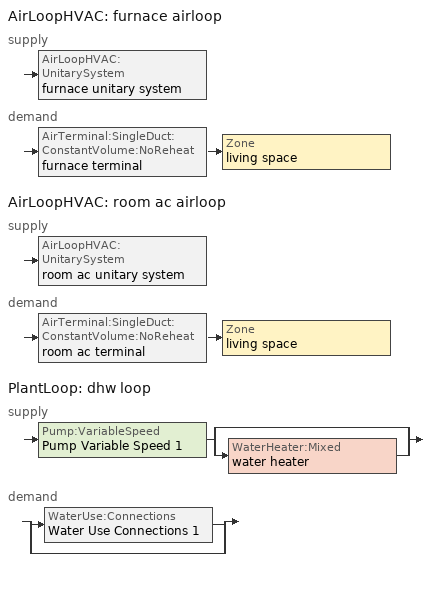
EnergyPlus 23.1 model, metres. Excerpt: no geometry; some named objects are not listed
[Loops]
AirLoopHVAC 'furnace airloop'
 supply: AirLoopHVAC:UnitarySystem 'furnace unitary system'
 demand: AirTerminal:SingleDuct:ConstantVolume:NoReheat 'furnace terminal' > Zone 'living space'
AirLoopHVAC 'room ac airloop'
 supply: AirLoopHVAC:UnitarySystem 'room ac unitary system'
 demand: AirTerminal:SingleDuct:ConstantVolume:NoReheat 'room ac terminal' > Zone 'living space'
PlantLoop 'dhw loop'
 supply: Pump:VariableSpeed 'Pump Variable Speed 1' > split
  | bypass
  | WaterHeater:Mixed 'water heater'
 demand: split
  | WaterUse:Connections 'Water Use Connections 1'
  | bypass
[ZoneControl:Thermostat]
living space Thermostat: Zone or ZoneList=living space; Control Type Schedule=living space Thermostat Schedule; Control 1=living space temperature setpoint; Temperature Difference Between Cutout And Setpoint {deltaC}=0
[ThermostatSetpoint:DualSetpoint]
living space temperature setpoint: Heating Setpoint Temperature Schedule=heating setpoint; Cooling Setpoint Temperature Schedule=cooling setpoint
[ZoneHVAC:IdealLoadsAirSystem]
ideal air system: Maximum Heating Supply Air Temperature {C}=50; Minimum Cooling Supply Air Temperature {C}=10; Maximum Heating Supply Air Humidity Ratio {kgWater/kgDryAir}=0.015; Minimum Cooling Supply Air Humidity Ratio {kgWater/kgDryAir}=0.01; Heating Limit=LimitCapacity; Maximum Sensible Heating Capacity {W}=0; Cooling Limit=NoLimit; Dehumidification Control Type=None; Humidification Control Type=None
[AirTerminal:SingleDuct:ConstantVolume:NoReheat] Availability Schedule=Always On Discrete
Name | Maximum Air Flow Rate {m3/s}
room ac terminal | 0.322812
furnace terminal | 0.950974
[Zone equipment]
living space: ideal air system, room ac terminal, furnace terminal
[AirLoopHVAC] Design Return Air Flow Fraction of Supply Air Flow=1
Name | Design Supply Air Flow Rate {m3/s}
furnace airloop | 0.950974
room ac airloop | 0.322812
[Sizing:System] Type of Load to Size On=Sensible; Design Outdoor Air Flow Rate {m3/s}=Autosize; Central Heating Maximum System Air Flow Ratio=0.3; Preheat Design Temperature {C}=7; Preheat Design Humidity Ratio {kgWater/kgDryAir}=0.008; Precool Design Temperature {C}=12.8; Precool Design Humidity Ratio {kgWater/kgDryAir}=0.008; Central Cooling Design Supply Air Temperature {C}=12.8; Central Heating Design Supply Air Temperature {C}=16.7; Type of Zone Sum to Use=NonCoincident; 100% Outdoor Air in Cooling=Yes; 100% Outdoor Air in Heating=Yes; Central Cooling Design Supply Air Humidity Ratio {kgWater/kgDryAir}=0.0085; Central Heating Design Supply Air Humidity Ratio {kgWater/kgDryAir}=0.008; Cooling Supply Air Flow Rate Method=DesignDay; Cooling Supply Air Flow Rate {m3/s}=0; Cooling Supply Air Flow Rate Per Floor Area {m3/s-m2}=0.00996765; Cooling Fraction of Autosized Cooling Supply Air Flow Rate=1; Cooling Supply Air Flow Rate Per Unit Cooling Capacity {m3/s-W}=3.94755e-05; Heating Supply Air Flow Rate Method=DesignDay; Heating Supply Air Flow Rate {m3/s}=0; Heating Supply Air Flow Rate Per Floor Area {m3/s-m2}=0.00996765; Heating Fraction of Autosized Heating Supply Air Flow Rate=1; Heating Fraction of Autosized Cooling Supply Air Flow Rate=1; Heating Supply Air Flow Rate Per Unit Heating Capacity {m3/s-W}=3.15882e-05; System Outdoor Air Method=ZoneSum; Zone Maximum Outdoor Air Fraction=1; Cooling Design Capacity Method=CoolingDesignCapacity; Cooling Design Capacity {W}=Autosize; Cooling Design Capacity Per Floor Area {W/m2}=234.7; Fraction of Autosized Cooling Design Capacity=1; Heating Design Capacity Method=HeatingDesignCapacity; Heating Design Capacity {W}=Autosize; Heating Design Capacity Per Floor Area {W/m2}=157; Fraction of Autosized Heating Design Capacity=1; Central Cooling Capacity Control Method=OnOff; Occupant Diversity=Autosize
furnace airloop; room ac airloop
[AvailabilityManager:Scheduled] Schedule=Always On Discrete
furnace airloop Availability Manager; room ac airloop Availability Manager
[AirLoopHVAC:UnitarySystem] Control Type=Load; Controlling Zone or Thermostat Location=living space; Dehumidification Control Type=None; Availability Schedule=Always On Discrete; Fan Placement=BlowThrough; DX Heating Coil Sizing Ratio=1; Use DOAS DX Cooling Coil=No; Minimum Supply Air Temperature {C}=2; Latent Load Control=SensibleOnlyLoadControl; Cooling Supply Air Flow Rate Method=SupplyAirFlowRate; Heating Supply Air Flow Rate Method=SupplyAirFlowRate; No Load Supply Air Flow Rate {m3/s}=0; Maximum Supply Air Temperature {C}=48.8889; Maximum Outdoor Dry-Bulb Temperature for Supplemental Heater Operation {C}=21; Maximum Cycling Rate {cycles/hr}=2.5; Heat Pump Time Constant {s}=60; Fraction of On-Cycle Power Use=0.01; Heat Pump Fan Delay Time {s}=60; Ancillary On-Cycle Electric Power {W}=0; Ancillary Off-Cycle Electric Power {W}=0
Name | Supply Fan | Supply Air Fan Operating Mode Schedule | Heating Coil | Cooling Supply Air Flow Rate {m3/s} | Heating Supply Air Flow Rate {m3/s} | Cooling Coil
furnace unitary system | furnace supply fan | furnace auto fan schedule | furnace htg coil | 0 | 0.950974
room ac unitary system | room ac supply fan | room ac auto fan schedule |  | 0.322812 | 0 | room ac clg coil
[Fan:SystemModel] Availability Schedule=Always On Discrete; Speed Control Method=Discrete; Electric Power Minimum Flow Rate Fraction=0.2; Motor Efficiency=1; Motor In Air Stream Fraction=1; Design Electric Power Consumption {W}=Autosize; Design Power Sizing Method=TotalEfficiencyAndPressure; Electric Power Per Unit Flow Rate {W/(m3/s)}=840; Electric Power Per Unit Flow Rate Per Unit Pressure {W/((m3/s)-Pa)}=1.66667; Motor Loss Radiative Fraction=0; Number of Speeds=1; Speed Flow Fraction 1=1; Speed Electric Power Fraction 1=1
Name | Design Maximum Air Flow Rate {m3/s} | Design Pressure Rise {Pa} | Fan Total Efficiency
furnace supply fan | 0.950974 | 794.58 | 0.75
room ac supply fan | 0.322812 | 1e-06 | 1
[Coil:Heating:Fuel]
furnace htg coil: Availability Schedule=Always On Discrete; Fuel Type=NaturalGas; Burner Efficiency=0.8; Nominal Capacity {W}=31121.5; Parasitic Electric Load {W}=0; Parasitic Fuel Load {W}=0
[Coil:Cooling:DX:SingleSpeed]
room ac clg coil: Availability Schedule=Always On Discrete; Gross Rated Total Cooling Capacity {W}=7708.65; Gross Rated Sensible Heat Ratio=0.65; Gross Rated Cooling COP {W/W}=3.48203; Rated Air Flow Rate {m3/s}=0.322754; Rated Evaporator Fan Power Per Volume Flow Rate 2017 {W/(m3/s)}=773.3; Rated Evaporator Fan Power Per Volume Flow Rate 2023 {W/(m3/s)}=934.4; Total Cooling Capacity Function of Temperature Curve=Cool-CAP-fT1; Total Cooling Capacity Function of Flow Fraction Curve=Cool-CAP-fFF1; Energy Input Ratio Function of Temperature Curve=Cool-EIR-fT1; Energy Input Ratio Function of Flow Fraction Curve=Cool-EIR-fFF1; Part Load Fraction Correlation Curve=Cool-PLF-fPLR1; Minimum Outdoor Dry-Bulb Temperature for Compressor Operation {C}=-25; Nominal Time for Condensate Removal to Begin {s}=1000; Ratio of Initial Moisture Evaporation Rate and Steady State Latent Capacity=1.5; Maximum Cycling Rate {cycles/hr}=3; Latent Capacity Time Constant {s}=45; Condenser Type=AirCooled; Evaporative Condenser Effectiveness=0.9; Evaporative Condenser Air Flow Rate {m3/s}=Autosize; Evaporative Condenser Pump Rated Power Consumption {W}=Autosize; Crankcase Heater Capacity {W}=0; Maximum Outdoor Dry-Bulb Temperature for Crankcase Heater Operation {C}=10; Basin Heater Capacity {W/K}=0; Basin Heater Setpoint Temperature {C}=2
[PlantLoop]
dhw loop: Fluid Type=Water; Plant Equipment Operation Scheme=dhw loop Operation Schemes; Maximum Loop Temperature {C}=100; Minimum Loop Temperature {C}=0; Maximum Loop Flow Rate {m3/s}=0.01; Minimum Loop Flow Rate {m3/s}=0; Plant Loop Volume {m3}=0.003; Load Distribution Scheme=Optimal; Plant Loop Demand Calculation Scheme=SingleSetpoint; Common Pipe Simulation=None
[Sizing:Plant]
dhw loop: Loop Type=Heating; Design Loop Exit Temperature {C}=52.6667; Loop Design Temperature Difference {deltaC}=5.55556; Sizing Option=NonCoincident; Zone Timesteps in Averaging Window=1; Coincident Sizing Factor Mode=None
[Pump:VariableSpeed]
Pump Variable Speed 1: Design Maximum Flow Rate {m3/s}=0.01; Design Pump Head {Pa}=1; Design Power Consumption {W}=0; Motor Efficiency=1; Fraction of Motor Inefficiencies to Fluid Stream=0; Coefficient 1 of the Part Load Performance Curve=0; Coefficient 2 of the Part Load Performance Curve=1; Coefficient 3 of the Part Load Performance Curve=0; Coefficient 4 of the Part Load Performance Curve=0; Design Minimum Flow Rate {m3/s}=0; Pump Control Type=Intermittent; Skin Loss Radiative Fraction=0.5; Design Power Sizing Method=PowerPerFlowPerPressure; Design Electric Power per Unit Flow Rate {W/(m3/s)}=348701.1; Design Shaft Power per Unit Flow Rate per Unit Head {W/((m3/s)-Pa)}=1.28205; Design Minimum Flow Rate Fraction=0
[WaterHeater:Mixed]
water heater: Tank Volume {m3}=0.170344; Setpoint Temperature Schedule=water heater setpoint; Deadband Temperature Difference {deltaC}=2; Maximum Temperature Limit {C}=99; Heater Control Type=Cycle; Heater Maximum Capacity {W}=5500.06; Heater Minimum Capacity {W}=0; Heater Ignition Minimum Flow Rate {m3/s}=0; Heater Ignition Delay {s}=0; Heater Fuel Type=Electricity; Heater Thermal Efficiency=1; Off Cycle Parasitic Fuel Consumption Rate {W}=0; Off Cycle Parasitic Fuel Type=Electricity; Off Cycle Parasitic Heat Fraction to Tank=0; On Cycle Parasitic Fuel Consumption Rate {W}=0; On Cycle Parasitic Fuel Type=Electricity; On Cycle Parasitic Heat Fraction to Tank=0; Ambient Temperature Indicator=Zone; Ambient Temperature Zone=living space; Off Cycle Loss Coefficient to Ambient Temperature {W/K}=1.16351; Off Cycle Loss Fraction to Zone=1; On Cycle Loss Coefficient to Ambient Temperature {W/K}=1.16351; On Cycle Loss Fraction to Zone=1; Use Side Effectiveness=1; Source Side Effectiveness=1; Use Side Design Flow Rate {m3/s}=Autosize; Source Side Design Flow Rate {m3/s}=Autosize; Indirect Water Heating Recovery Time {hr}=1.5; Source Side Flow Control Mode=IndirectHeatPrimarySetpoint
[WaterHeater:Sizing]
water heater: Design Mode=PeakDraw; Time Storage Can Meet Peak Draw {hr}=0.538503; Time for Tank Recovery {hr}=0; Nominal Tank Volume for Autosizing Plant Connections {m3}=1
[SetpointManager:Scheduled]
Setpoint Manager Scheduled 1: Control Variable=Temperature; Schedule=dhw temp
[WaterUse:Connections]
Water Use Connections 1: Drain Water Heat Exchanger Type=None; Drain Water Heat Exchanger Destination=Plant; Water Use Equipment Name 1=dhw fixtures; Water Use Equipment Name 2=dhw distribution waste; Water Use Equipment Name 3=clothes washer
[WaterUse:Equipment]
Name | Peak Flow Rate {m3/s} | Flow Rate Fraction Schedule | Target Temperature Schedule
dhw fixtures | 1.92417e-05 | hot_water_fixtures | mixed water temperature schedule
dhw distribution waste | 7.39067e-06 | hot_water_fixtures | mixed water temperature schedule
clothes washer | 4.79307e-06 | hot_water_clothes_washer
[PlantEquipmentOperationSchemes]
dhw loop Operation Schemes: Control Scheme Object Type 1=PlantEquipmentOperation:HeatingLoad; Control Scheme Name 1=dhw loop Heating Operation Scheme; Control Scheme Schedule Name 1=Always On Discrete
[PlantEquipmentOperation:HeatingLoad]
dhw loop Heating Operation Scheme: Load Range Lower Limit 1 {W}=0; Load Range Upper Limit 1 {W}=1000000000; Range Equipment List Name 1=dhw loop Heating Equipment List
[PlantEquipmentList]
dhw loop Heating Equipment List: WaterHeater:Mixed, water heater
[EnergyManagementSystem:GlobalVariable]
furnace_airloop_0_DZ_T
furnace_airloop_0_DZ_W
furnace_airloop_0_RetCondToDZ
furnace_airloop_0_RetCondToRP
furnace_airloop_0_RetLatLkToRP
furnace_airloop_0_RetSensLkToRP
furnace_airloop_0_SupCondToDZ
furnace_airloop_0_SupCondToLv
furnace_airloop_0_SupLatLkToDZ
furnace_airloop_0_SupLatLkToLv
furnace_airloop_0_SupSensLkToDZ
furnace_airloop_0_SupSensLkToLv
furnace_airloop_0_ZoneMixDZToLv
furnace_airloop_0_ZoneMixLvToDZ
furnace_airloop_AH_MFR
furnace_airloop_AH_Tout
furnace_airloop_AH_VFR
furnace_airloop_AH_Wout
furnace_airloop_Fan_RTF
furnace_airloop_RA_T
furnace_airloop_Ra_W
room_ac_airloop_Fan_RTF
[EnergyManagementSystem:InternalVariable] Internal Data Type=Fan Maximum Mass Flow Rate
Name | Internal Data Index Key
furnace_airloop_max_sup_fan_mfr | furnace supply fan
room_ac_airloop_max_sup_fan_mfr | room ac supply fan
[EnergyManagementSystem:Sensor]
Name | Output:Variable or Output:Meter Index Key | Output:Variable or Output:Meter
airflow_tin_s | living space | Zone Mean Air Temperature
airflow_tt_s | living space | Zone Outdoor Air Drybulb Temperature
airflow_win_s | living space | Zone Air Humidity Ratio
clg_load_liv |  | Cooling:EnergyTransfer:Zone:LIVING SPACE
clg_load_tot |  | Cooling:EnergyTransfer
clg_sp_s | cooling setpoint | Schedule Value
clothes_dryer_exhaust_0_sch_s | clothes_dryer | Schedule Value
cool_season | cooling season schedule | Schedule Value
fixedwindow_shading_coefficient | trans schedule winter=0.85 summer=0.7 | Schedule Value
furnace_airloop_AH_MFR_s | Node 16 | System Node Mass Flow Rate
furnace_airloop_AH_Tout_s | Node 16 | System Node Temperature
furnace_airloop_AH_VFR_s | Node 16 | System Node Current Density Volume Flow Rate
furnace_airloop_AH_Wout_s | Node 16 | System Node Humidity Ratio
furnace_airloop_Fan_RTF_s | furnace supply fan | Fan Runtime Fraction
furnace_airloop_RA_T_s | Node 19 | System Node Temperature
furnace_airloop_Ra_W_s | Node 19 | System Node Humidity Ratio
furnace_htg_coil_s | furnace htg coil | Heating Coil Heating Energy
furnace_supply_fan_s | furnace supply fan | Fan Electricity Energy
htg_load_liv |  | Heating:EnergyTransfer:Zone:LIVING SPACE
htg_load_tot |  | Heating:EnergyTransfer
htg_sp_s | heating setpoint | Schedule Value
mech_vent_bath_fan_0_sch_s | mech vent bath fan 0 schedule | Schedule Value
mech_vent_range_fan_0_sch_s | mech vent range fan 0 schedule | Schedule Value
natural_vent_s | natural vent schedule | Schedule Value
out_pb_s |  | Site Outdoor Air Barometric Pressure
out_wt_s |  | Site Outdoor Air Humidity Ratio
room_ac_airloop_Fan_RTF_s | room ac supply fan | Fan Runtime Fraction
room_ac_clg_coil_s | room ac clg coil | Cooling Coil Total Cooling Energy
room_ac_supply_fan_s | room ac supply fan | Fan Electricity Energy
site_vw_s |  | Site Wind Speed
water_heater_energy | water heater | Water Heater Electricity Rate
water_heater_off_cycle_parasitic | water heater | Water Heater Off Cycle Parasitic Electricity Rate
water_heater_on_cycle_parasitic | water heater | Water Heater On Cycle Parasitic Electricity Rate
zone_clg_unmet_s | living space | Zone Cooling Setpoint Not Met Time
zone_htg_unmet_s | living space | Zone Heating Setpoint Not Met Time
[EnergyManagementSystem:Actuator]
Name | Actuated Component Unique | Actuated Component Type | Actuated Component Control Type
fixedwindow0_actuator | Window1 | Surface | View Factor To Ground
fixedwindow1_actuator | Window2 | Surface | View Factor To Ground
fixedwindow2_actuator | Window3 | Surface | View Factor To Ground
fixedwindow3_actuator | Window4 | Surface | View Factor To Ground
furnace_airloop_0_RetCondToDZ_equip_act | furnace_airloop_0_RetCondToDZ equip | OtherEquipment | Power Level
furnace_airloop_0_RetCondToRP_equip_act | furnace_airloop_0_RetCondToRP equip | OtherEquipment | Power Level
furnace_airloop_0_RetLatLkToRP_equip_act | furnace_airloop_0_RetLatLkToRP equip | OtherEquipment | Power Level
furnace_airloop_0_RetSensLkToRP_equip_act | furnace_airloop_0_RetSensLkToRP equip | OtherEquipment | Power Level
furnace_airloop_0_SupCondToDZ_equip_act | furnace_airloop_0_SupCondToDZ equip | OtherEquipment | Power Level
furnace_airloop_0_SupCondToLv_equip_act | furnace_airloop_0_SupCondToLv equip | OtherEquipment | Power Level
furnace_airloop_0_SupLatLkToDZ_equip_act | furnace_airloop_0_SupLatLkToDZ equip | OtherEquipment | Power Level
furnace_airloop_0_SupLatLkToLv_equip_act | furnace_airloop_0_SupLatLkToLv equip | OtherEquipment | Power Level
furnace_airloop_0_SupSensLkToDZ_equip_act | furnace_airloop_0_SupSensLkToDZ equip | OtherEquipment | Power Level
furnace_airloop_0_SupSensLkToLv_equip_act | furnace_airloop_0_SupSensLkToLv equip | OtherEquipment | Power Level
furnace_airloop_0_ZoneMixDZToLv_mix_act | furnace_airloop_0_ZoneMixDZToLv mix | ZoneMixing | Air Exchange Flow Rate
furnace_airloop_0_ZoneMixLvToDZ_mix_act | furnace_airloop_0_ZoneMixLvToDZ mix | ZoneMixing | Air Exchange Flow Rate
infil_flow_act | infil flow | Zone Infiltration | Air Exchange Flow Rate
mech_vent_house_fan_cfis_act | mech vent house fan cfis | ElectricEquipment | Electricity Rate
mech_vent_house_fan_latent_load_equip_act | mech vent house fan latent load equip | OtherEquipment | Power Level
mech_vent_house_fan_sensible_load_equip_act | mech vent house fan sensible load equip | OtherEquipment | Power Level
natural_vent_flow_act | natural vent flow | Zone Infiltration | Air Exchange Flow Rate
water_heater_ec_adj_act | water heater EC adjustment | OtherEquipment | Power Level
whole_house_fan_act | whole house fan | ElectricEquipment | Electricity Rate
whole_house_fan_flow_act | whole house fan flow | Zone Infiltration | Air Exchange Flow Rate
whole_house_fan_mix_act | whole house fan mix | ZoneMixing | Air Exchange Flow Rate
[EnergyManagementSystem:Program]
fixedwindow_view_factor_to_ground_program: Set fixedwindow0_actuator = 0.5*fixedwindow_shading_coefficient; Set fixedwindow1_actuator = 0.5*fixedwindow_shading_coefficient; Set fixedwindow2_actuator = 0.5*fixedwindow_shading_coefficient; Set fixedwindow3_actuator = 0.5*fixedwindow_shading_coefficient
furnace_airloop_0_duct_program: Set furnace_airloop_AH_MFR = furnace_airloop_AH_MFR_s; Set furnace_airloop_Fan_RTF = 0; Set furnace_airloop_Fan_RTF = furnace_airloop_Fan_RTF + furnace_airloop_Fan_RTF_s; Set furnace_airloop_AH_VFR = furnace_airloop_AH_VFR_s; Set furnace_airloop_AH_Tout = furnace_airloop_AH_Tout_s; Set furnace_airloop_AH_Wout = furnace_airloop_AH_Wout_s; Set furnace_airloop_RA_T = furnace_airloop_RA_T_s; Set furnace_airloop_Ra_W = furnace_airloop_Ra_W_s; Set furnace_airloop_0_DZ_T = furnace_airloop_0_DZ_T_s; Set furnace_airloop_0_DZ_W = furnace_airloop_0_DZ_W_s; Run furnace_airloop_0_duct_subroutine; Set furnace_airloop_0_SupSensLkToLv_equip_act = furnace_airloop_0_SupSensLkToLv; Set furnace_airloop_0_SupLatLkToLv_equip_act = furnace_airloop_0_SupLatLkToLv; Set furnace_airloop_0_SupCondToLv_equip_act = furnace_airloop_0_SupCondToLv; Set furnace_airloop_0_RetSensLkToRP_equip_act = furnace_airloop_0_RetSensLkToRP; Set furnace_airloop_0_RetLatLkToRP_equip_act = furnace_airloop_0_RetLatLkToRP; Set furnace_airloop_0_RetCondToRP_equip_act = furnace_airloop_0_RetCondToRP; Set furnace_airloop_0_RetCondToDZ_equip_act = furnace_airloop_0_RetCondToDZ; Set furnace_airloop_0_SupCondToDZ_equip_act = furnace_airloop_0_SupCondToDZ; Set furnace_airloop_0_SupSensLkToDZ_equip_act = furnace_airloop_0_SupSensLkToDZ; Set furnace_airloop_0_SupLatLkToDZ_equip_act = furnace_airloop_0_SupLatLkToDZ; Set furnace_airloop_0_ZoneMixDZToLv_mix_act = furnace_airloop_0_ZoneMixDZToLv; Set furnace_airloop_0_ZoneMixLvToDZ_mix_act = furnace_airloop_0_ZoneMixLvToDZ
furnace_supply_fan_disaggregate_program: Set furnace_supply_fan_primary_htg = 0; If furnace_htg_coil_s > 0; Set furnace_supply_fan_primary_htg = furnace_supply_fan_s; EndIf
infil_program: Set p_m = 0.14; Set p_s = 0.22; Set s_m = 270; Set s_s = 370; Set z_m = 9.99744; Set z_s = 2.4384; Set f_t = (((s_m/z_m)^p_m)*((z_s/s_s)^p_s)); Set Tdiff = airflow_tin_s-airflow_tt_s; Set dT = @Abs Tdiff; Set c = 0.2018; Set Cs = 0.0537; Set Cw = 0.0983; Set n = 0.65; Set sft = (f_t*0.5); Set temp1 = ((c*Cw)*((sft*site_vw_s)^(2*n)))^2; Set Qinf = (((c*Cs*(dT^n))^2)+temp1)^0.5; Set Qinf = (@Max Qinf 0); Set mech_vent_house_fan_sensible_load_equip_act = 0.0; Set mech_vent_house_fan_latent_load_equip_act = 0.0; Set OASupInPb = out_pb_s; Set OASupInTemp = airflow_tt_s; Set OASupInW = out_wt_s; Set OASupRho = (@RhoAirFnPbTdbW OASupInPb OASupInTemp OASupInW); Set OASupCp = (@CpAirFnW OASupInW); Set OASupInEnth = (@HFnTdbW OASupInTemp OASupInW); Set ZoneTemp = airflow_tin_s; Set ZoneW = airflow_win_s; Set ZoneCp = (@CpAirFnW ZoneW); Set ZoneAirEnth = (@HFnTdbW ZoneTemp ZoneW); Set mech_vent_house_fan_cfis_act = 0.0; Set QWHV_cfis_sup = 0.0; Set QWHV_cfis_suppl_sup = 0.0; Set QWHV_cfis_suppl_exh = 0.0; Set Qrange = 0; Set Qrange = Qrange + 0.04719 * mech_vent_range_fan_0_sch_s; Set Qbath = 0; Set Qbath = Qbath + 0.04719 * mech_vent_bath_fan_0_sch_s; Set Qdryer = 0; Set Qdryer = Qdryer + 0.09814 * clothes_dryer_exhaust_0_sch_s; Set QWHV_sup = 0.0; Set QWHV_exh = 0.0; Set Qexhaust = Qrange + Qbath + Qdryer + QWHV_exh + QWHV_cfis_suppl_exh; Set Qsupply = QWHV_sup + QWHV_cfis_sup + QWHV_cfis_suppl_sup; Set Qfan = (@Max Qexhaust Qsupply); If Qfan > 0; Set Qavg = ((Qexhaust + Qsupply) / 2.0); If ((@Abs (Qexhaust - Qavg)) / Qavg) <= 0.1; Set phi = 1; Else; Set phi = (Qinf / (Qinf + Qfan)); EndIf; Set Qinf_adj = phi * Qinf; Else; Set Qinf_adj = Qinf; EndIf; Set infil_flow_act = Qinf_adj; Set Qload = Qfan; Set Effectiveness_Sens = 0.0; Set Effectiveness_Lat = 0.0; Set Fan_MFR = Qload * OASupRho; Set ZoneInEnth = OASupInEnth; Set ZoneInTemp = OASupInTemp; Set FanTotalToLv = Fan_MFR * (ZoneInEnth - ZoneAirEnth); Set FanSensToLv = Fan_MFR * ZoneCp * (ZoneInTemp - ZoneTemp); Set FanLatToLv = FanTotalToLv - FanSensToLv; Set mech_vent_house_fan_sensible_load_equip_act = mech_vent_house_fan_sensible_load_equip_act + FanSensToLv; Set mech_vent_house_fan_latent_load_equip_act = mech_vent_house_fan_latent_load_equip_act + FanLatToLv
natural_vent_program: Set Tin = airflow_tin_s; Set Tout = airflow_tt_s; Set Wout = out_wt_s; Set Pbar = out_pb_s; Set Phiout = (@RhFnTdbWPb Tout Wout Pbar); Set MaxHR = 0.0115; Set MaxRH = 0.7; Set Tnvsp = (htg_sp_s + clg_sp_s) / 2; Set NVavail = natural_vent_s; Set ClgSsnAvail = cool_season; Set natural_vent_flow_act = 0; Set whole_house_fan_flow_act = 0; Set whole_house_fan_mix_act = 0; Set whole_house_fan_act = 0; If ((Wout < MaxHR) && (Phiout < MaxRH) && (Tin > Tout) && (Tin > Tnvsp) && (ClgSsnAvail > 0)); Set WHF_Flow = 0; Set Adj = (Tin-Tnvsp)/(Tin-Tout); Set Adj = (@Min Adj 1); Set Adj = (@Max Adj 0); If (WHF_Flow > 0); Set whole_house_fan_flow_act = WHF_Flow*Adj; Set whole_house_fan_mix_act = WHF_Flow*Adj; Set WHF_W = 0; Set whole_house_fan_act = WHF_W*Adj; ElseIf (NVavail > 0); Set NVArea = 6856.913253888; Set Cs = 8.963020389461627e-05; Set Cw = 6.158219665777789e-05; Set Tdiff = Tin-Tout; Set dT = (@Abs Tdiff); Set Vwind = site_vw_s; Set SGNV = NVArea*Adj*((((Cs*dT)+(Cw*(Vwind^2)))^0.5)/1000); Set MaxNV = 3.3703340077056003; Set natural_vent_flow_act = (@Min SGNV MaxNV); EndIf; EndIf
room_ac_supply_fan_disaggregate_program: Set room_ac_supply_fan_clg = 0; If room_ac_clg_coil_s > 0; Set room_ac_supply_fan_clg = room_ac_supply_fan_s; EndIf
total_loads_program: Set loads_htg_tot = 0; Set loads_clg_tot = 0; If htg_load_liv > 0; Set loads_htg_tot = (htg_load_tot - clg_load_tot) * 1.0; ElseIf clg_load_liv > 0; Set loads_clg_tot = (clg_load_tot - htg_load_tot) * 0.6; EndIf
unmet_hours_program: Set htg_unmet_hours = 0; Set clg_unmet_hours = 0; If ((DayOfYear >= 1) && (DayOfYear <= 365)); Set htg_unmet_hours = htg_unmet_hours + zone_htg_unmet_s; EndIf; If ((DayOfYear >= 1) && (DayOfYear <= 365)); Set clg_unmet_hours = clg_unmet_hours + zone_clg_unmet_s; EndIf
water_heater_EC_adj: Set dhw_e_cons = water_heater_energy + water_heater_on_cycle_parasitic + water_heater_off_cycle_parasitic; Set water_heater_ec_adj_act = 0.0 * dhw_e_cons; Set ec_adj_energy = water_heater_ec_adj_act * 3600 * SystemTimeStep
[EnergyManagementSystem:Subroutine]
furnace_airloop_0_duct_subroutine: Set AH_MFR = furnace_airloop_AH_MFR; If AH_MFR>0; Set AH_Tout = furnace_airloop_AH_Tout; Set AH_Wout = furnace_airloop_AH_Wout; Set RA_T = furnace_airloop_RA_T; Set RA_W = furnace_airloop_Ra_W; Set Fan_RTF = furnace_airloop_Fan_RTF; Set DZ_T = furnace_airloop_0_DZ_T; Set DZ_W = furnace_airloop_0_DZ_W; Set AH_VFR = furnace_airloop_AH_VFR; Set h_SA = (@HFnTdbW AH_Tout AH_Wout); Set h_RA = (@HFnTdbW RA_T RA_W); Set h_fg = (@HfgAirFnWTdb AH_Wout AH_Tout); Set h_DZ = (@HFnTdbW DZ_T DZ_W); Set air_cp = 1006.0; Set f_sup = 0.133; Set f_ret = 0.067; Set sup_lk_mfr = f_sup * AH_MFR; Set ret_lk_mfr = f_ret * AH_MFR; Set SupTotLkToLiv = sup_lk_mfr*(h_RA - h_SA); Set SupLatLkToLv = sup_lk_mfr*h_fg*(RA_W-AH_Wout); Set SupSensLkToLv = SupTotLkToLiv-SupLatLkToLv; Set supply_ua = 224.361; Set eTm = 0-((Fan_RTF/(AH_MFR*air_cp))*supply_ua); Set t_sup = DZ_T+((AH_Tout-DZ_T)*(@Exp eTm)); Set SupCondToLv = AH_MFR*air_cp*(t_sup-AH_Tout); Set SupCondToDZ = 0-SupCondToLv; Set return_ua = 41.548; Set eTm = 0-((Fan_RTF/(AH_MFR*air_cp))*return_ua); Set t_ret = DZ_T+((RA_T-DZ_T)*(@Exp eTm)); Set RetCondToRP = AH_MFR*air_cp*(t_ret-RA_T); Set RetCondToDZ = 0-RetCondToRP; Set RetLatLkToRP = 0; Set RetSensLkToRP = ret_lk_mfr*air_cp*(DZ_T-RA_T); Set SupTotLkToDZ = sup_lk_mfr*(h_SA-h_DZ); Set SupLatLkToDZ = sup_lk_mfr*h_fg*(AH_Wout-DZ_W); Set SupSensLkToDZ = SupTotLkToDZ-SupLatLkToDZ; Set f_imbalance = f_sup-f_ret; Set oa_vfr = 1.0 * f_imbalance * AH_VFR; Set sup_lk_vfr = f_sup * AH_VFR; Set ret_lk_vfr = f_ret * AH_VFR; If f_sup > f_ret; Set ZoneMixLvToDZ = 0; Set ZoneMixDZToLv = (sup_lk_vfr-ret_lk_vfr)-oa_vfr; Else; Set ZoneMixLvToDZ = (ret_lk_vfr-sup_lk_vfr)+oa_vfr; Set ZoneMixDZToLv = 0; EndIf; Else; Set SupLatLkToLv = 0; Set SupSensLkToLv = 0; Set SupCondToLv = 0; Set RetCondToRP = 0; Set RetLatLkToRP = 0; Set RetSensLkToRP = 0; Set RetCondToDZ = 0; Set SupCondToDZ = 0; Set SupLatLkToDZ = 0; Set SupSensLkToDZ = 0; Set ZoneMixLvToDZ = 0; Set ZoneMixDZToLv = 0; EndIf; Set furnace_airloop_0_SupLatLkToLv = SupLatLkToLv; Set furnace_airloop_0_SupSensLkToLv = SupSensLkToLv; Set furnace_airloop_0_SupCondToLv = SupCondToLv; Set furnace_airloop_0_RetCondToRP = RetCondToRP; Set furnace_airloop_0_RetLatLkToRP = RetLatLkToRP; Set furnace_airloop_0_RetSensLkToRP = RetSensLkToRP; Set furnace_airloop_0_RetCondToDZ = RetCondToDZ; Set furnace_airloop_0_SupCondToDZ = SupCondToDZ; Set furnace_airloop_0_SupLatLkToDZ = SupLatLkToDZ; Set furnace_airloop_0_SupSensLkToDZ = SupSensLkToDZ; Set furnace_airloop_0_ZoneMixLvToDZ = ZoneMixLvToDZ; Set furnace_airloop_0_ZoneMixDZToLv = ZoneMixDZToLv
[EnergyManagementSystem:ProgramCallingManager]
fixedwindow_view_factor_to_ground_program calling manager: BeginZoneTimestepAfterInitHeatBalance; fixedwindow_view_factor_to_ground_program
furnace supply fan disaggregate program calling manager: EndOfSystemTimestepBeforeHVACReporting; furnace_supply_fan_disaggregate_program
furnace_airloop_0_duct_program calling manager: EndOfSystemTimestepAfterHVACReporting; furnace_airloop_0_duct_program
infil_program calling manager: BeginZoneTimestepAfterInitHeatBalance; infil_program
natural_vent_program calling manager: BeginZoneTimestepAfterInitHeatBalance; natural_vent_program
room ac supply fan disaggregate program calling manager: EndOfSystemTimestepBeforeHVACReporting; room_ac_supply_fan_disaggregate_program
total_loads_program calling manager: EndOfZoneTimestepAfterZoneReporting; total_loads_program
unmet_hours_program calling manager: EndOfZoneTimestepBeforeZoneReporting; unmet_hours_program
water heater EC_adj ProgramManager: EndOfSystemTimestepBeforeHVACReporting; water_heater_EC_adj
[EnergyManagementSystem:OutputVariable]
Name | EMS Variable | Type of Data in Variable | Update Frequency | EMS Program or Subroutine | Units
furnace supply fan htg primary disaggregate | furnace_supply_fan_primary_htg | Summed | SystemTimestep | furnace_supply_fan_disaggregate_program | J
room ac supply fan clg disaggregate | room_ac_supply_fan_clg | Summed | SystemTimestep | room_ac_supply_fan_disaggregate_program | J
water heater EC adjustment outvar | ec_adj_energy | Summed | SystemTimestep | water_heater_EC_adj | J
loads_htg_tot_peakload_outvar; loads_htg_tot_annual_outvar; loads_htg_tot_timeseries_outvar | loads_htg_tot | Summed | ZoneTimestep | total_loads_program | J
loads_clg_tot_peakload_outvar; loads_clg_tot_annual_outvar; loads_clg_tot_timeseries_outvar | loads_clg_tot | Summed | ZoneTimestep | total_loads_program | J
htg_unmet_hours_annual_outvar; htg_unmet_hours_timeseries_outvar | htg_unmet_hours | Summed | ZoneTimestep | unmet_hours_program | hr
clg_unmet_hours_annual_outvar; clg_unmet_hours_timeseries_outvar | clg_unmet_hours | Summed | ZoneTimestep | unmet_hours_program | hr
infil_flow_act_timeseries_outvar | infil_flow_act | Averaged | ZoneTimestep | infil_program | m^3/s
Qfan_timeseries_outvar | Qfan | Averaged | ZoneTimestep | infil_program | m^3/s
natural_vent_flow_act_timeseries_outvar | natural_vent_flow_act | Averaged | ZoneTimestep | natural_vent_program | m^3/s
whole_house_fan_flow_act_timeseries_outvar | whole_house_fan_flow_act | Averaged | ZoneTimestep | natural_vent_program | m^3/s
[Schedule:Constant]
Name | Hourly Value
Always On Discrete | 1
dhw temp; water heater setpoint | 52.6667
furnace auto fan schedule; room ac auto fan schedule | 0
mixed water temperature schedule | 40.5556
[Schedule:File] File=C:/Users/ylou2/Desktop/resstock-3.1.0/national_baseline/run5/run/in.schedules.csv; Rows to Skip at Top=1; Number of Hours of Data=8760; Column Separator=Comma; Interpolate to Timestep=No; Minutes per Item=60; Adjust Schedule for Daylight Savings=Yes
Name | Column Number
clothes_dryer | 7
hot_water_fixtures | 13
hot_water_clothes_washer | 12
[Schedule:Day:Interval]
mech vent bath fan 0 schedule allday1: No, 07:00, 0, 08:00, 1, 24:00, 0
mech vent bath fan 0 schedule default day; mech vent range fan 0 schedule default day; heating setpoint default day; cooling setpoint default day; cooling season schedule allday1; cooling season schedule allday11; cooling season schedule default day; natural vent schedule default day; trans schedule winter=0.85 summer=0.7 default day: No, 24:00, 0
mech vent range fan 0 schedule allday1: No, 09:00, 0, 10:00, 1, 24:00, 0
heating setpoint allday1; cooling setpoint allday1: No, 05:00, 22.5, 20:00, 23.8889, 24:00, 22.5
cooling season schedule allday4; natural vent schedule avail day: No, 24:00, 1
trans schedule winter=0.85 summer=0.7 allday1; trans schedule winter=0.85 summer=0.7 allday305: No, 24:00, 0.85
trans schedule winter=0.85 summer=0.7 allday91: No, 24:00, 0.7
[Schedule:Week:Daily]
mech vent bath fan 0 schedule Week Rule - Jan1-Dec31: mech vent bath fan 0 schedule allday1, mech vent bath fan 0 schedule allday1, mech vent bath fan 0 schedule allday1, mech vent bath fan 0 schedule allday1, mech vent bath fan 0 schedule allday1, mech vent bath fan 0 schedule allday1, mech vent bath fan 0 schedule allday1, mech vent bath fan 0 schedule default day, mech vent bath fan 0 schedule default day, mech vent bath fan 0 schedule default day, mech vent bath fan 0 schedule default day, mech vent bath fan 0 schedule default day
mech vent range fan 0 schedule Week Rule - Jan1-Dec31: mech vent range fan 0 schedule allday1, mech vent range fan 0 schedule allday1, mech vent range fan 0 schedule allday1, mech vent range fan 0 schedule allday1, mech vent range fan 0 schedule allday1, mech vent range fan 0 schedule allday1, mech vent range fan 0 schedule allday1, mech vent range fan 0 schedule default day, mech vent range fan 0 schedule default day, mech vent range fan 0 schedule default day, mech vent range fan 0 schedule default day, mech vent range fan 0 schedule default day
heating setpoint Week Rule - Jan1-Dec31: heating setpoint allday1, heating setpoint allday1, heating setpoint allday1, heating setpoint allday1, heating setpoint allday1, heating setpoint allday1, heating setpoint allday1, heating setpoint default day, heating setpoint default day, heating setpoint default day, heating setpoint default day, heating setpoint default day
cooling setpoint Week Rule - Jan1-Dec31: cooling setpoint allday1, cooling setpoint allday1, cooling setpoint allday1, cooling setpoint allday1, cooling setpoint allday1, cooling setpoint allday1, cooling setpoint allday1, cooling setpoint default day, cooling setpoint default day, cooling setpoint default day, cooling setpoint default day, cooling setpoint default day
cooling season schedule Week Rule - Jan1-Mar31: cooling season schedule allday1, cooling season schedule allday1, cooling season schedule allday1, cooling season schedule allday1, cooling season schedule allday1, cooling season schedule allday1, cooling season schedule allday1, cooling season schedule default day, cooling season schedule default day, cooling season schedule default day, cooling season schedule default day, cooling season schedule default day
cooling season schedule Week Rule - Apr1-Oct27: cooling season schedule allday4, cooling season schedule allday4, cooling season schedule allday4, cooling season schedule allday4, cooling season schedule allday4, cooling season schedule allday4, cooling season schedule allday4, cooling season schedule default day, cooling season schedule default day, cooling season schedule default day, cooling season schedule default day, cooling season schedule default day
cooling season schedule Week Rule - Oct28-Nov3: cooling season schedule allday4, cooling season schedule allday4, cooling season schedule allday4, cooling season schedule allday4, cooling season schedule allday11, cooling season schedule allday11, cooling season schedule allday11, cooling season schedule default day, cooling season schedule default day, cooling season schedule default day, cooling season schedule default day, cooling season schedule default day
cooling season schedule Week Rule - Nov4-Dec31: cooling season schedule allday11, cooling season schedule allday11, cooling season schedule allday11, cooling season schedule allday11, cooling season schedule allday11, cooling season schedule allday11, cooling season schedule allday11, cooling season schedule default day, cooling season schedule default day, cooling season schedule default day, cooling season schedule default day, cooling season schedule default day
natural vent schedule Week Rule - Jan1-Jan6: natural vent schedule avail day, natural vent schedule avail day, natural vent schedule default day, natural vent schedule avail day, natural vent schedule default day, natural vent schedule avail day, natural vent schedule default day, natural vent schedule default day, natural vent schedule default day, natural vent schedule default day, natural vent schedule default day, natural vent schedule default day
natural vent schedule Week Rule - Jan7-Dec31: natural vent schedule default day, natural vent schedule avail day, natural vent schedule default day, natural vent schedule avail day, natural vent schedule default day, natural vent schedule avail day, natural vent schedule default day, natural vent schedule default day, natural vent schedule default day, natural vent schedule default day, natural vent schedule default day, natural vent schedule default day
trans schedule winter=0.85 summer=0.7 Week Rule - Jan1-Mar31: trans schedule winter=0.85 summer=0.7 allday1, trans schedule winter=0.85 summer=0.7 allday1, trans schedule winter=0.85 summer=0.7 allday1, trans schedule winter=0.85 summer=0.7 allday1, trans schedule winter=0.85 summer=0.7 allday1, trans schedule winter=0.85 summer=0.7 allday1, trans schedule winter=0.85 summer=0.7 allday1, trans schedule winter=0.85 summer=0.7 default day, trans schedule winter=0.85 summer=0.7 default day, trans schedule winter=0.85 summer=0.7 default day, trans schedule winter=0.85 summer=0.7 default day, trans schedule winter=0.85 summer=0.7 default day
trans schedule winter=0.85 summer=0.7 Week Rule - Apr1-Oct27: trans schedule winter=0.85 summer=0.7 allday91, trans schedule winter=0.85 summer=0.7 allday91, trans schedule winter=0.85 summer=0.7 allday91, trans schedule winter=0.85 summer=0.7 allday91, trans schedule winter=0.85 summer=0.7 allday91, trans schedule winter=0.85 summer=0.7 allday91, trans schedule winter=0.85 summer=0.7 allday91, trans schedule winter=0.85 summer=0.7 default day, trans schedule winter=0.85 summer=0.7 default day, trans schedule winter=0.85 summer=0.7 default day, trans schedule winter=0.85 summer=0.7 default day, trans schedule winter=0.85 summer=0.7 default day
trans schedule winter=0.85 summer=0.7 Week Rule - Oct28-Nov3: trans schedule winter=0.85 summer=0.7 allday91, trans schedule winter=0.85 summer=0.7 allday91, trans schedule winter=0.85 summer=0.7 allday91, trans schedule winter=0.85 summer=0.7 allday91, trans schedule winter=0.85 summer=0.7 allday305, trans schedule winter=0.85 summer=0.7 allday305, trans schedule winter=0.85 summer=0.7 allday305, trans schedule winter=0.85 summer=0.7 default day, trans schedule winter=0.85 summer=0.7 default day, trans schedule winter=0.85 summer=0.7 default day, trans schedule winter=0.85 summer=0.7 default day, trans schedule winter=0.85 summer=0.7 default day
trans schedule winter=0.85 summer=0.7 Week Rule - Nov4-Dec31: trans schedule winter=0.85 summer=0.7 allday305, trans schedule winter=0.85 summer=0.7 allday305, trans schedule winter=0.85 summer=0.7 allday305, trans schedule winter=0.85 summer=0.7 allday305, trans schedule winter=0.85 summer=0.7 allday305, trans schedule winter=0.85 summer=0.7 allday305, trans schedule winter=0.85 summer=0.7 allday305, trans schedule winter=0.85 summer=0.7 default day, trans schedule winter=0.85 summer=0.7 default day, trans schedule winter=0.85 summer=0.7 default day, trans schedule winter=0.85 summer=0.7 default day, trans schedule winter=0.85 summer=0.7 default day
[Schedule:Year]
mech vent bath fan 0 schedule: mech vent bath fan 0 schedule Week Rule - Jan1-Dec31, 1, 1, 12, 31
mech vent range fan 0 schedule: mech vent range fan 0 schedule Week Rule - Jan1-Dec31, 1, 1, 12, 31
heating setpoint: heating setpoint Week Rule - Jan1-Dec31, 1, 1, 12, 31
cooling setpoint: cooling setpoint Week Rule - Jan1-Dec31, 1, 1, 12, 31
cooling season schedule: cooling season schedule Week Rule - Jan1-Mar31, 1, 1, 3, 31, cooling season schedule Week Rule - Apr1-Oct27, 4, 1, 10, 27, cooling season schedule Week Rule - Oct28-Nov3, 10, 28, 11, 3, cooling season schedule Week Rule - Nov4-Dec31, 11, 4, 12, 31
natural vent schedule: natural vent schedule Week Rule - Jan1-Jan6, 1, 1, 1, 6, natural vent schedule Week Rule - Jan7-Dec31, 1, 7, 12, 31
trans schedule winter=0.85 summer=0.7: trans schedule winter=0.85 summer=0.7 Week Rule - Jan1-Mar31, 1, 1, 3, 31, trans schedule winter=0.85 summer=0.7 Week Rule - Apr1-Oct27, 4, 1, 10, 27, trans schedule winter=0.85 summer=0.7 Week Rule - Oct28-Nov3, 10, 28, 11, 3, trans schedule winter=0.85 summer=0.7 Week Rule - Nov4-Dec31, 11, 4, 12, 31
[Schedule:Compact]
living space Thermostat Schedule: Through: 12/31, For: AllDays, Until: 24:00, 4
[Curve:Biquadratic] Minimum Value of x {BasedOnField A2}=-100; Maximum Value of x {BasedOnField A2}=100; Minimum Value of y {BasedOnField A3}=-100; Maximum Value of y {BasedOnField A3}=100
Name | Coefficient1 Constant | Coefficient2 x | Coefficient3 x**2 | Coefficient4 y | Coefficient5 y**2 | Coefficient6 x*y
Cool-CAP-fT1 | 1.55736 | -0.0744482 | 0.0030986 | 0.00145958 | -4.1148e-05 | -0.000426714
Cool-EIR-fT1 | -0.350448 | 0.11681 | -0.00339951 | -0.00122609 | 0.000600809 | -0.000466884
[Curve:Quadratic] Coefficient3 x**2=0; Minimum Value of x {BasedOnField A2}=0
Name | Coefficient1 Constant | Coefficient2 x | Maximum Value of x {BasedOnField A2} | Minimum Curve Output {BasedOnField A3} | Maximum Curve Output {BasedOnField A3}
Cool-CAP-fFF1; Cool-EIR-fFF1 | 1 | 0 | 2 | 0 | 2
Cool-PLF-fPLR1 | 0.78 | 0.22 | 1 | 0.7 | 1
